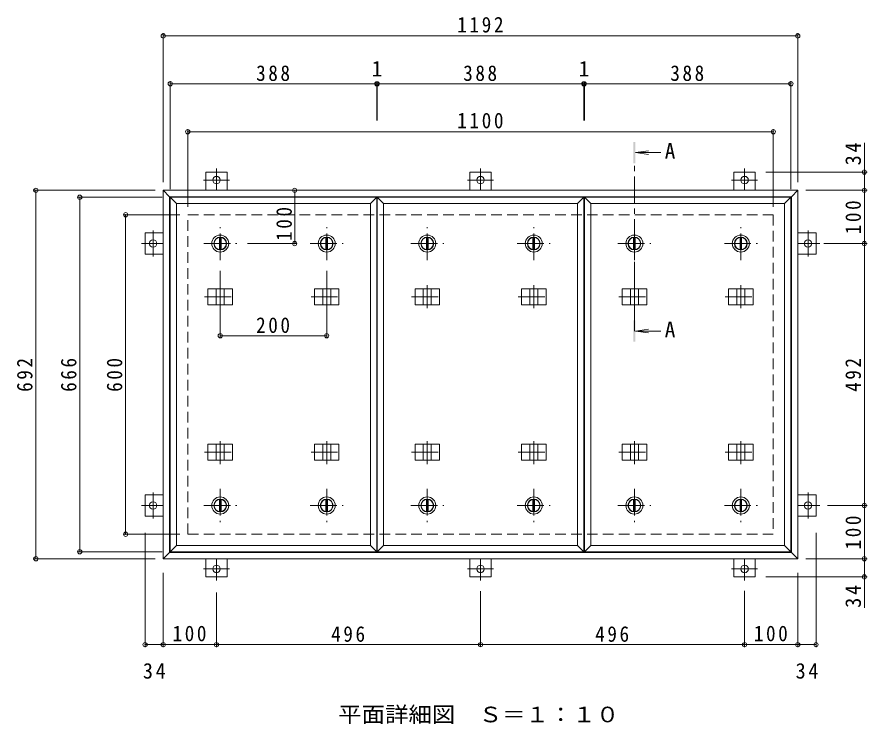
# Model space of a CAD drawing. Units: millimetres at full size, sheet at 1:10. Extents: x -1778 to 1949, y -1353 to 1323.
# Drawn here: x -1778 to -181, y -5 to 1323 of the extents above; entities that cross this region are included whole.
import ezdxf
from ezdxf.enums import TextEntityAlignment as Align

# ---------------------------------------------------------------- set-up
doc = ezdxf.new("R2010")
doc.units = ezdxf.units.MM
doc.header["$LTSCALE"] = 10
doc.header["$PDMODE"] = 32
doc.header["$PDSIZE"] = 8
doc.linetypes.add('CHAIN1', pattern=[8, 5, -1, 1, -1])
doc.linetypes.add('DASHED2', pattern=[3, 2, -1])
for name, color, linetype, lineweight in [('0-1_躯体', 2, 'DASHED2', 9), ('0-2_仕上', 3, 'Continuous', 9), ('0-3_建具', 4, 'Continuous', 9), ('0-5_寸法', 4, 'Continuous', 9), ('0-C', 2, 'Continuous', 9), ('0-E', 3, 'Continuous', 9), ('0-F', 7, 'Continuous', 9)]:
    doc.layers.add(name, color=color, linetype=linetype, lineweight=lineweight)
doc.styles.add('ＭＳ ゴシック', font='')
doc.styles.get('ＭＳ ゴシック').set_extended_font_data('MS Gothic')

msp = doc.modelspace()

# ---------------------------------------------------------------- linework, layer by layer
at = {"layer": '0-1_躯体'}
for p, q in [((-1457.34, 351.59), (-1457.34, 951.59)), ((-1457.34, 951.59), (-357.34, 951.59)), ((-357.34, 951.59), (-357.34, 351.59)), ((-357.34, 351.59), (-1457.34, 351.59))]:
    msp.add_line(p, q, dxfattribs=at)
at = {"layer": '0-2_仕上'}
for p, q in [((-1490.34, 984.59), (-1478.34, 972.59)), ((-1490.34, 318.59), (-1490.34, 984.59)), ((-1490.34, 984.59), (-1102.34, 984.59)), ((-1102.34, 318.59), (-1102.34, 984.59)), ((-1101.34, 984.59), (-1089.34, 972.59)), ((-1101.34, 318.59), (-1101.34, 984.59)), ((-1101.34, 984.59), (-713.34, 984.59)), ((-713.34, 318.59), (-713.34, 984.59)), ((-712.34, 984.59), (-700.34, 972.59)), ((-712.34, 318.59), (-712.34, 984.59)), ((-712.34, 984.59), (-324.34, 984.59)), ((-324.34, 318.59), (-324.34, 984.59)), ((-1114.34, 330.59), (-1478.34, 330.59)), ((-1102.34, 318.59), (-1114.34, 330.59)), ((-725.34, 330.59), (-1089.34, 330.59)), ((-713.34, 318.59), (-725.34, 330.59)), ((-336.34, 330.59), (-700.34, 330.59)), ((-324.34, 318.59), (-336.34, 330.59)), ((-1102.34, 318.59), (-1490.34, 318.59)), ((-713.34, 318.59), (-1101.34, 318.59)), ((-324.34, 318.59), (-712.34, 318.59))]:
    msp.add_line(p, q, dxfattribs=at)
for points in [[(-1114.34, 330.59), (-1114.34, 972.59), (-1102.34, 984.59)], [(-725.34, 330.59), (-725.34, 972.59), (-713.34, 984.59)], [(-336.34, 330.59), (-336.34, 972.59), (-324.34, 984.59)], [(-1490.34, 318.59), (-1478.34, 330.59), (-1478.34, 972.59), (-1114.34, 972.59)], [(-1101.34, 318.59), (-1089.34, 330.59), (-1089.34, 972.59), (-725.34, 972.59)], [(-712.34, 318.59), (-700.34, 330.59), (-700.34, 972.59), (-336.34, 972.59)]]:
    msp.add_lwpolyline(points, dxfattribs=at)
at = {"layer": '0-3_建具', "color": 2}
for p, q in [((-1503.34, 997.59), (-1491.34, 985.59)), ((-1503.34, 305.59), (-1503.34, 997.59)), ((-1503.34, 997.59), (-311.34, 997.59)), ((-323.34, 985.59), (-311.34, 997.59)), ((-311.34, 997.59), (-311.34, 305.59)), ((-1491.34, 317.59), (-1491.34, 985.59)), ((-1491.34, 985.59), (-323.34, 985.59)), ((-323.34, 317.59), (-323.34, 985.59)), ((-1491.34, 317.59), (-1503.34, 305.59)), ((-311.34, 305.59), (-1503.34, 305.59)), ((-323.34, 317.59), (-1491.34, 317.59)), ((-323.34, 317.59), (-311.34, 305.59))]:
    msp.add_line(p, q, dxfattribs=at)
at = {"layer": '0-3_建具', "linetype": 'CHAIN1'}
for p, q in [((-1396.34, 819.71), (-1396.34, 776.47)), ((-1196.34, 819.71), (-1196.34, 776.47)), ((-1007.34, 819.71), (-1007.34, 776.47)), ((-807.34, 819.71), (-807.34, 776.47)), ((-618.34, 819.71), (-618.34, 776.47)), ((-418.34, 819.71), (-418.34, 776.47)), ((-1425.75, 797.59), (-1366.93, 797.59)), ((-1225.75, 797.59), (-1166.93, 797.59)), ((-1036.75, 797.59), (-977.93, 797.59)), ((-836.75, 797.59), (-777.93, 797.59)), ((-647.75, 797.59), (-588.93, 797.59)), ((-447.75, 797.59), (-388.93, 797.59)), ((-1396.34, 483.47), (-1396.34, 526.71)), ((-1196.34, 483.47), (-1196.34, 526.71)), ((-1007.34, 483.47), (-1007.34, 526.71)), ((-807.34, 483.47), (-807.34, 526.71)), ((-618.34, 483.47), (-618.34, 526.71)), ((-418.34, 483.47), (-418.34, 526.71)), ((-1425.75, 505.59), (-1366.93, 505.59)), ((-1225.75, 505.59), (-1166.93, 505.59)), ((-1036.75, 505.59), (-977.93, 505.59)), ((-836.75, 505.59), (-777.93, 505.59)), ((-647.75, 505.59), (-588.93, 505.59)), ((-447.75, 505.59), (-388.93, 505.59))]:
    msp.add_line(p, q, dxfattribs=at)
at = {"layer": '0-3_建具'}
for p, q in [((-1419.43, 812.59), (-1419.43, 782.59)), ((-1419.43, 812.59), (-1373.25, 812.59)), ((-1403.84, 812.59), (-1403.84, 782.59)), ((-1388.84, 812.59), (-1388.84, 782.59)), ((-1373.25, 812.59), (-1373.25, 782.59)), ((-1219.43, 812.59), (-1219.43, 782.59)), ((-1219.43, 812.59), (-1173.25, 812.59)), ((-1203.84, 812.59), (-1203.84, 782.59)), ((-1188.84, 812.59), (-1188.84, 782.59)), ((-1173.25, 812.59), (-1173.25, 782.59)), ((-1030.43, 812.59), (-1030.43, 782.59)), ((-1030.43, 812.59), (-984.25, 812.59)), ((-1014.84, 812.59), (-1014.84, 782.59)), ((-999.84, 812.59), (-999.84, 782.59)), ((-984.25, 812.59), (-984.25, 782.59)), ((-830.43, 812.59), (-830.43, 782.59)), ((-830.43, 812.59), (-784.25, 812.59)), ((-814.84, 812.59), (-814.84, 782.59)), ((-799.84, 812.59), (-799.84, 782.59)), ((-784.25, 812.59), (-784.25, 782.59)), ((-641.43, 812.59), (-641.43, 782.59)), ((-641.43, 812.59), (-595.25, 812.59)), ((-625.84, 812.59), (-625.84, 782.59)), ((-610.84, 812.59), (-610.84, 782.59)), ((-595.25, 812.59), (-595.25, 782.59)), ((-441.43, 812.59), (-441.43, 782.59)), ((-441.43, 812.59), (-395.25, 812.59)), ((-425.84, 812.59), (-425.84, 782.59)), ((-410.84, 812.59), (-410.84, 782.59)), ((-395.25, 812.59), (-395.25, 782.59)), ((-1419.43, 782.59), (-1373.25, 782.59)), ((-1219.43, 782.59), (-1173.25, 782.59)), ((-1030.43, 782.59), (-984.25, 782.59)), ((-830.43, 782.59), (-784.25, 782.59)), ((-641.43, 782.59), (-595.25, 782.59)), ((-441.43, 782.59), (-395.25, 782.59)), ((-1419.43, 490.59), (-1419.43, 520.59)), ((-1419.43, 520.59), (-1373.25, 520.59)), ((-1403.84, 490.59), (-1403.84, 520.59)), ((-1388.84, 490.59), (-1388.84, 520.59)), ((-1373.25, 490.59), (-1373.25, 520.59)), ((-1219.43, 490.59), (-1219.43, 520.59)), ((-1219.43, 520.59), (-1173.25, 520.59)), ((-1203.84, 490.59), (-1203.84, 520.59)), ((-1188.84, 490.59), (-1188.84, 520.59)), ((-1173.25, 490.59), (-1173.25, 520.59)), ((-1030.43, 490.59), (-1030.43, 520.59)), ((-1030.43, 520.59), (-984.25, 520.59)), ((-1014.84, 490.59), (-1014.84, 520.59)), ((-999.84, 490.59), (-999.84, 520.59)), ((-984.25, 490.59), (-984.25, 520.59)), ((-830.43, 490.59), (-830.43, 520.59)), ((-830.43, 520.59), (-784.25, 520.59)), ((-814.84, 490.59), (-814.84, 520.59)), ((-799.84, 490.59), (-799.84, 520.59)), ((-784.25, 490.59), (-784.25, 520.59)), ((-641.43, 490.59), (-641.43, 520.59)), ((-641.43, 520.59), (-595.25, 520.59)), ((-625.84, 490.59), (-625.84, 520.59)), ((-610.84, 490.59), (-610.84, 520.59)), ((-595.25, 490.59), (-595.25, 520.59)), ((-441.43, 490.59), (-441.43, 520.59)), ((-441.43, 520.59), (-395.25, 520.59)), ((-425.84, 490.59), (-425.84, 520.59)), ((-410.84, 490.59), (-410.84, 520.59)), ((-395.25, 490.59), (-395.25, 520.59)), ((-1419.43, 490.59), (-1373.25, 490.59)), ((-1219.43, 490.59), (-1173.25, 490.59)), ((-1030.43, 490.59), (-984.25, 490.59)), ((-830.43, 490.59), (-784.25, 490.59)), ((-641.43, 490.59), (-595.25, 490.59)), ((-441.43, 490.59), (-395.25, 490.59))]:
    msp.add_line(p, q, dxfattribs=at)
at = {"layer": '0-5_寸法'}
for p, q in [((-616.34, 1068.41), (-591.55, 1071.67)), ((-616.34, 1068.41), (-591.55, 1065.14)), ((-616.34, 1068.41), (-568.87, 1068.41)), ((-616.34, 733.28), (-591.55, 736.54)), ((-616.34, 733.28), (-591.55, 730.02)), ((-616.34, 733.28), (-568.87, 733.28))]:
    msp.add_line(p, q, dxfattribs=at)
at = {"layer": '0-5_寸法', "linetype": 'CHAIN1'}
msp.add_line((-618.34, 733.28), (-618.34, 1048.41), dxfattribs=at)
at = {"layer": '0-5_寸法'}
for points in [[(-616.34, 1088.41), (-620.34, 1088.41), (-616.34, 1048.41), (-620.34, 1048.41)], [(-616.34, 713.28), (-620.34, 713.28), (-616.34, 753.28), (-620.34, 753.28)]]:
    msp.add_solid(points, dxfattribs=at)
at = {"layer": '0-C', "linetype": 'CHAIN1'}
for p, q in [((-1396.34, 866.59), (-1396.34, 928.59)), ((-1196.34, 866.59), (-1196.34, 928.59)), ((-1007.34, 866.59), (-1007.34, 928.59)), ((-807.34, 866.59), (-807.34, 928.59)), ((-618.34, 866.59), (-618.34, 928.59)), ((-418.34, 866.59), (-418.34, 928.59)), ((-1427.34, 897.59), (-1365.34, 897.59)), ((-1227.34, 897.59), (-1165.34, 897.59)), ((-1038.34, 897.59), (-976.34, 897.59)), ((-838.34, 897.59), (-776.34, 897.59)), ((-649.34, 897.59), (-587.34, 897.59)), ((-449.34, 897.59), (-387.34, 897.59)), ((-1396.34, 436.59), (-1396.34, 374.59)), ((-1196.34, 436.59), (-1196.34, 374.59)), ((-1007.34, 436.59), (-1007.34, 374.59)), ((-807.34, 436.59), (-807.34, 374.59)), ((-618.34, 436.59), (-618.34, 374.59)), ((-418.34, 436.59), (-418.34, 374.59)), ((-1427.34, 405.59), (-1365.34, 405.59)), ((-1227.34, 405.59), (-1165.34, 405.59)), ((-1038.34, 405.59), (-976.34, 405.59)), ((-838.34, 405.59), (-776.34, 405.59)), ((-649.34, 405.59), (-587.34, 405.59)), ((-449.34, 405.59), (-387.34, 405.59))]:
    msp.add_line(p, q, dxfattribs=at)
at = {"layer": '0-C'}
for p, q in [((-1397.84, 908.99), (-1397.84, 886.19)), ((-1394.84, 908.99), (-1394.84, 886.19)), ((-1197.84, 908.99), (-1197.84, 886.19)), ((-1194.84, 908.99), (-1194.84, 886.19)), ((-1008.84, 908.99), (-1008.84, 886.19)), ((-1005.84, 908.99), (-1005.84, 886.19)), ((-808.84, 908.99), (-808.84, 886.19)), ((-805.84, 908.99), (-805.84, 886.19)), ((-619.84, 908.99), (-619.84, 886.19)), ((-616.84, 908.99), (-616.84, 886.19)), ((-419.84, 908.99), (-419.84, 886.19)), ((-416.84, 908.99), (-416.84, 886.19)), ((-1397.84, 394.19), (-1397.84, 416.99)), ((-1394.84, 394.19), (-1394.84, 416.99)), ((-1197.84, 394.19), (-1197.84, 416.99)), ((-1194.84, 394.19), (-1194.84, 416.99)), ((-1008.84, 394.19), (-1008.84, 416.99)), ((-1005.84, 394.19), (-1005.84, 416.99)), ((-808.84, 394.19), (-808.84, 416.99)), ((-805.84, 394.19), (-805.84, 416.99)), ((-619.84, 394.19), (-619.84, 416.99)), ((-616.84, 394.19), (-616.84, 416.99)), ((-419.84, 394.19), (-419.84, 416.99)), ((-416.84, 394.19), (-416.84, 416.99))]:
    msp.add_line(p, q, dxfattribs=at)
for centre, radius in [((-1396.34, 897.59), 16), ((-1196.34, 897.59), 16), ((-1007.34, 897.59), 16), ((-807.34, 897.59), 16), ((-618.34, 897.59), 16), ((-418.34, 897.59), 16), ((-1396.34, 897.59), 12), ((-1396.34, 897.59), 11.5), ((-1196.34, 897.59), 12), ((-1196.34, 897.59), 11.5), ((-1007.34, 897.59), 12), ((-1007.34, 897.59), 11.5), ((-807.34, 897.59), 12), ((-807.34, 897.59), 11.5), ((-618.34, 897.59), 12), ((-618.34, 897.59), 11.5), ((-418.34, 897.59), 12), ((-418.34, 897.59), 11.5), ((-1396.34, 405.59), 16), ((-1396.34, 405.59), 12), ((-1396.34, 405.59), 11.5), ((-1196.34, 405.59), 16), ((-1196.34, 405.59), 12), ((-1196.34, 405.59), 11.5), ((-1007.34, 405.59), 16), ((-1007.34, 405.59), 12), ((-1007.34, 405.59), 11.5), ((-807.34, 405.59), 16), ((-807.34, 405.59), 12), ((-807.34, 405.59), 11.5), ((-618.34, 405.59), 16), ((-618.34, 405.59), 12), ((-618.34, 405.59), 11.5), ((-418.34, 405.59), 16), ((-418.34, 405.59), 12), ((-418.34, 405.59), 11.5)]:
    msp.add_circle(centre, radius, dxfattribs=at)
at = {"layer": '0-E', "linetype": 'CHAIN1'}
for p, q in [((-1403.34, 1038.76), (-1403.34, 997.59)), ((-907.34, 1038.76), (-907.34, 997.59)), ((-411.34, 1038.76), (-411.34, 997.59)), ((-1378.96, 1016.79), (-1427.72, 1016.79)), ((-882.96, 1016.79), (-931.72, 1016.79)), ((-386.96, 1016.79), (-435.72, 1016.79)), ((-1522.54, 921.97), (-1522.54, 873.21)), ((-292.14, 873.21), (-292.14, 921.97)), ((-1544.51, 897.59), (-1503.34, 897.59)), ((-270.17, 897.59), (-311.34, 897.59)), ((-1522.54, 429.97), (-1522.54, 381.21)), ((-292.14, 381.21), (-292.14, 429.97)), ((-1544.51, 405.59), (-1503.34, 405.59)), ((-270.17, 405.59), (-311.34, 405.59)), ((-1403.34, 264.42), (-1403.34, 305.59)), ((-907.34, 264.42), (-907.34, 305.59)), ((-411.34, 264.42), (-411.34, 305.59)), ((-1427.72, 286.39), (-1378.96, 286.39)), ((-931.72, 286.39), (-882.96, 286.39)), ((-435.72, 286.39), (-386.96, 286.39))]:
    msp.add_line(p, q, dxfattribs=at)
at = {"layer": '0-E'}
for p, q in [((-1423.34, 1031.79), (-1383.34, 1031.79)), ((-1423.34, 1031.79), (-1423.34, 997.59)), ((-1383.34, 1031.79), (-1383.34, 997.59)), ((-927.34, 1031.79), (-887.34, 1031.79)), ((-927.34, 1031.79), (-927.34, 997.59)), ((-887.34, 1031.79), (-887.34, 997.59)), ((-431.34, 1031.79), (-391.34, 1031.79)), ((-431.34, 1031.79), (-431.34, 997.59)), ((-391.34, 1031.79), (-391.34, 997.59)), ((-1537.54, 877.59), (-1537.54, 917.59)), ((-1537.54, 917.59), (-1503.34, 917.59)), ((-277.14, 917.59), (-311.34, 917.59)), ((-277.14, 917.59), (-277.14, 877.59)), ((-1537.54, 877.59), (-1503.34, 877.59)), ((-277.14, 877.59), (-311.34, 877.59)), ((-1537.54, 385.59), (-1537.54, 425.59)), ((-1537.54, 425.59), (-1503.34, 425.59)), ((-277.14, 425.59), (-311.34, 425.59)), ((-277.14, 425.59), (-277.14, 385.59)), ((-1537.54, 385.59), (-1503.34, 385.59)), ((-277.14, 385.59), (-311.34, 385.59)), ((-1423.34, 271.39), (-1423.34, 305.59)), ((-1383.34, 271.39), (-1383.34, 305.59)), ((-927.34, 271.39), (-927.34, 305.59)), ((-887.34, 271.39), (-887.34, 305.59)), ((-431.34, 271.39), (-431.34, 305.59)), ((-391.34, 271.39), (-391.34, 305.59)), ((-1383.34, 271.39), (-1423.34, 271.39)), ((-887.34, 271.39), (-927.34, 271.39)), ((-391.34, 271.39), (-431.34, 271.39))]:
    msp.add_line(p, q, dxfattribs=at)
for centre in [(-1403.34, 1016.79), (-907.34, 1016.79), (-411.34, 1016.79), (-1522.54, 897.59), (-292.14, 897.59), (-1522.54, 405.59), (-292.14, 405.59), (-1403.34, 286.39), (-907.34, 286.39), (-411.34, 286.39)]:
    msp.add_circle(centre, 7, dxfattribs=at)
at = {"layer": '0-F'}
for p, q in [((-1503.34, 1012.59), (-1503.34, 1292.59)), ((-1503.34, 1287.59), (-311.34, 1287.59)), ((-311.34, 1012.59), (-311.34, 1292.59)), ((-1490.34, 999.59), (-1490.34, 1202.59)), ((-1490.34, 1197.59), (-1102.34, 1197.59)), ((-1102.34, 1200.59), (-1102.34, 1128.46)), ((-1102.34, 1197.59), (-1101.34, 1197.59)), ((-1101.34, 1200.59), (-1101.34, 1128.46)), ((-1101.34, 1197.59), (-713.34, 1197.59)), ((-713.34, 1200.59), (-713.34, 1128.46)), ((-713.34, 1197.59), (-712.34, 1197.59)), ((-712.34, 1200.59), (-712.34, 1128.46)), ((-712.34, 1197.59), (-324.34, 1197.59)), ((-324.34, 999.59), (-324.34, 1202.59)), ((-1457.34, 966.59), (-1457.34, 1112.59)), ((-1457.34, 1107.59), (-357.34, 1107.59)), ((-357.34, 966.59), (-357.34, 1112.59)), ((-186.36, 1031.79), (-186.36, 1086.97)), ((-181.36, 1031.79), (-371.34, 1031.79)), ((-186.36, 997.59), (-186.36, 1031.79)), ((-1518.34, 997.59), (-1747.6, 997.59)), ((-1742.6, 305.59), (-1742.6, 997.59)), ((-1256.42, 997.59), (-1256.42, 897.59)), ((-296.34, 997.59), (-181.36, 997.59)), ((-186.36, 897.59), (-186.36, 997.59)), ((-1505.34, 984.59), (-1665.13, 984.59)), ((-1660.13, 318.59), (-1660.13, 984.59)), ((-1472.34, 951.59), (-1578.96, 951.59)), ((-1573.96, 351.59), (-1573.96, 951.59)), ((-1253.42, 897.59), (-1345.34, 897.59)), ((-262.41, 897.59), (-181.36, 897.59)), ((-186.36, 405.59), (-186.36, 897.59)), ((-1396.34, 721.29), (-1396.34, 846.59)), ((-1196.34, 721.29), (-1196.34, 846.59)), ((-1396.34, 724.29), (-1196.34, 724.29)), ((-255.82, 405.59), (-181.36, 405.59)), ((-186.36, 305.59), (-186.36, 405.59)), ((-1472.34, 351.59), (-1578.96, 351.59)), ((-1537.54, 139.22), (-1537.54, 354.38)), ((-277.14, 139.22), (-277.14, 354.38)), ((-1518.34, 305.59), (-1747.6, 305.59)), ((-1505.34, 318.59), (-1665.13, 318.59)), ((-296.34, 305.59), (-181.36, 305.59)), ((-186.36, 305.59), (-186.36, 271.39)), ((-1503.34, 279.38), (-1503.34, 139.22)), ((-311.34, 279.38), (-311.34, 139.22)), ((-181.36, 271.39), (-371.34, 271.39)), ((-186.36, 271.39), (-186.36, 213.44)), ((-1403.34, 242.08), (-1403.34, 139.22)), ((-907.34, 141.22), (-907.34, 244.42)), ((-411.34, 245.45), (-411.34, 139.22)), ((-1537.54, 144.22), (-1503.34, 144.22)), ((-1503.34, 144.22), (-1403.34, 144.22)), ((-1403.34, 144.22), (-907.34, 144.22)), ((-907.34, 144.22), (-411.34, 144.22)), ((-411.34, 144.22), (-311.34, 144.22)), ((-311.34, 144.22), (-277.14, 144.22))]:
    msp.add_line(p, q, dxfattribs=at)
for p in [(-1503.34, 1287.59), (-311.34, 1287.59), (-1490.34, 1197.59), (-1102.34, 1197.59), (-1101.34, 1197.59), (-713.34, 1197.59), (-712.34, 1197.59), (-324.34, 1197.59), (-1457.34, 1107.59), (-357.34, 1107.59), (-186.36, 1031.79), (-1742.6, 997.59), (-1256.42, 997.59), (-186.36, 997.59), (-1660.13, 984.59), (-1573.96, 951.59), (-1256.42, 897.59), (-186.36, 897.59), (-1396.34, 724.29), (-1196.34, 724.29), (-186.36, 405.59), (-1573.96, 351.59), (-1660.13, 318.59), (-1742.6, 305.59), (-186.36, 305.59), (-186.36, 271.39), (-1537.54, 144.22), (-1503.34, 144.22), (-1403.34, 144.22), (-907.34, 144.22), (-411.34, 144.22), (-311.34, 144.22), (-277.14, 144.22)]:
    msp.add_point(p, dxfattribs=at)

# ---------------------------------------------------------------- texts
at = {"layer": '0-5_寸法', "color": 2, "style": 'ＭＳ ゴシック'}
for p in [(-561.31, 1048.01), (-561.31, 712.89)]:
    msp.add_text('A', height=29.33, dxfattribs=at).set_placement(p, align=Align.BOTTOM_LEFT)
at = {"layer": '0-5_寸法', "color": 2, "style": 'ＭＳ ゴシック', "width": 1.1}
msp.add_text('平面詳細図\u3000Ｓ＝１：１０', height=29.33, dxfattribs=at).set_placement((-1174.84, -10.38), align=Align.BOTTOM_LEFT)
at = {"layer": '0-F', "color": 2, "style": 'ＭＳ ゴシック'}
for p in [(-1111.84, 1202.59), (-722.84, 1202.59)]:
    msp.add_text('1', height=29.33, dxfattribs=at).set_placement(p, align=Align.BOTTOM_LEFT)
at = {"layer": '0-F', "color": 2, "char_height": 29.33, "attachment_point": 7, "style": 'ＭＳ ゴシック'}
for s, insert in [('\\T1.28;\\W0.9;1192', (-951.09, 1293.59)), ('\\T1.27;\\W0.9;388', (-1328.84, 1202.59)), ('\\T1.27;\\W0.9;388', (-939.84, 1202.59)), ('\\T1.27;\\W0.9;388', (-550.84, 1202.59)), ('\\T1.28;\\W0.9;1100', (-951.09, 1113.59)), ('\\T1.27;\\W0.9;200', (-1328.84, 729.29)), ('\\T1.27;\\W0.9;100', (-1485.84, 150.22)), ('\\T1.27;\\W0.9;496', (-1187.84, 149.22)), ('\\T1.27;\\W0.9;496', (-691.84, 149.22)), ('\\T1.27;\\W0.9;100', (-393.84, 150.22)), ('\\T1.27;\\W0.95;34', (-1541.69, 80)), ('\\T1.27;\\W0.95;34', (-315.49, 80))]:
    msp.add_mtext(s, dxfattribs=dict(at, insert=insert))
at = {"layer": '0-F', "color": 2, "char_height": 29.33, "attachment_point": 7, "rotation": 90, "style": 'ＭＳ ゴシック'}
for s, insert in [('\\T1.27;\\W0.95;34', (-192.36, 1044.47)), ('\\T1.27;\\W0.9;100', (-192.36, 915.09)), ('\\T1.27;\\W0.9;100', (-1261.42, 902.68)), ('\\T1.27;\\W0.9;692', (-1748.6, 619.09)), ('\\T1.27;\\W0.9;666', (-1666.13, 619.09)), ('\\T1.27;\\W0.9;600', (-1579.96, 619.09)), ('\\T1.27;\\W0.9;492', (-192.36, 619.09)), ('\\T1.27;\\W0.9;100', (-192.36, 323.09)), ('\\T1.27;\\W0.95;34', (-192.36, 213.44))]:
    msp.add_mtext(s, dxfattribs=dict(at, insert=insert))

doc.saveas('drawing.dxf')
